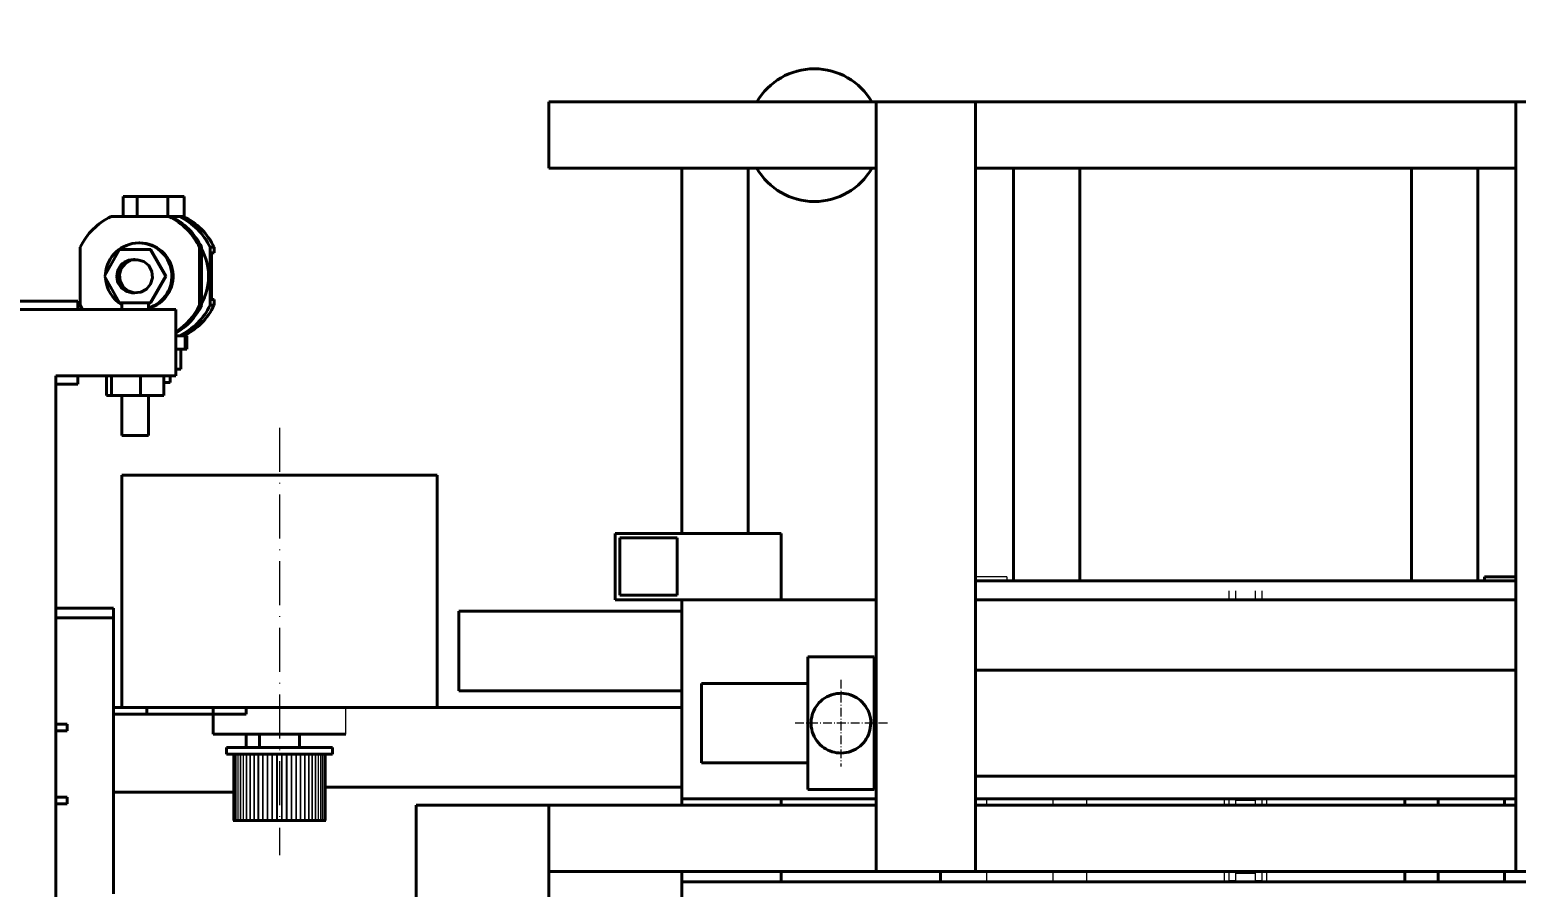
# Model space of a CAD drawing. Header units: millimetres. Extents: x 1065 to 3947, y -2666 to -625.
# Drawn here: x 1225.3 to 1428.3, y -2085.6 to -1968.5 of the extents above; entities that cross this region are included whole.
import ezdxf

# ---------------------------------------------------------------- set-up
doc = ezdxf.new("R2010")
doc.units = ezdxf.units.MM
doc.header["$PDSIZE"] = -1
doc.linetypes.add('ACAD_ISO10W100', pattern=[18, 12, -3, 0, -3])
doc.layers.get('Defpoints').update_dxf_attribs({"linetype": 'ACAD_ISO10W100'})
doc.styles.get("Standard").update_dxf_attribs({"font": 'times_0.ttf'})
doc.dimstyles.new('ISO-25', dxfattribs={"dimtxt": 2.5, "dimasz": 2.5, "dimexe": 1.25, "dimexo": 0.625, "dimtad": 1, "dimtxsty": 'Standard', "dimcen": 2.5, "dimadec": 0, "dimazin": 0, "dimtfac": 1, "dimtmove": 0, "dimatfit": 3, "dimfxl": 1, "dimarcsym": 0})

# ---------------------------------------------------------------- blocks, each defined once
blk = doc.blocks.new('*D23')
at = {"color": 0, "lineweight": -2}
for p, q in [((1138.3, -1998.21), (1138.3, -1895.99)), ((1662.04, -1997.47), (1662.04, -1895.99)), ((1658.74, -1896.99), (1141.6, -1896.99))]:
    blk.add_line(p, q, dxfattribs=at)
at = {"color": 0}
for points in [[(1141.6, -1896.44), (1141.6, -1897.54), (1138.3, -1896.99)], [(1658.74, -1896.44), (1658.74, -1897.54), (1662.04, -1896.99)]]:
    blk.add_solid(points, dxfattribs=at)
at = {"layer": 'Defpoints', "color": 0}
for p in [(1138.3, -1896.99), (1138.3, -1999.21), (1662.04, -1998.47)]:
    blk.add_point(p, dxfattribs=at)
at = {"color": 0, "lineweight": 15, "insert": (1400.17, -1893.68), "char_height": 3.5, "attachment_point": 5}
blk.add_mtext('600', dxfattribs=at)

msp = doc.modelspace()

# ---------------------------------------------------------------- linework, layer by layer
at = {"color": 7, "linetype": 'Continuous', "lineweight": 40}
for p, q in [((1296.1859, -1978.3946), (1296.1859, -1987.4575)), ((1340.8685, -1978.3946), (1296.1859, -1978.3946)), ((1340.8685, -1978.3946), (1340.8685, -2083.4655)), ((1340.8685, -1978.3946), (1354.463, -1978.3946)), ((1354.463, -2083.4655), (1354.463, -1978.3946)), ((1428.2318, -1978.3946), (1354.463, -1978.3946)), ((1428.2318, -1978.3946), (1428.2318, -2083.4655)), ((1428.2318, -1978.3946), (1441.8263, -1978.3946)), ((1340.8685, -1987.4575), (1296.1859, -1987.4575)), ((1314.3119, -2037.3041), (1314.3119, -1987.4575)), ((1323.3749, -2037.3041), (1323.3749, -1987.4575)), ((1428.2318, -1987.4575), (1354.463, -1987.4575)), ((1359.6269, -1987.4575), (1359.6269, -2043.7757)), ((1368.6899, -1987.4575), (1368.6899, -2043.7757)), ((1414.0049, -1987.4575), (1414.0049, -2043.7757)), ((1423.0679, -1987.4575), (1423.0679, -2043.7757)), ((1238.0063, -1991.3093), (1238.0063, -1994.0282)), ((1238.0063, -1991.3093), (1239.9317, -1991.3093)), ((1239.9317, -1991.3093), (1239.9317, -1994.0282)), ((1239.9317, -1991.3093), (1244.1134, -1991.3093)), ((1244.1134, -1991.3093), (1244.1134, -1994.0282)), ((1244.1134, -1991.3093), (1246.3696, -1991.3093)), ((1246.3696, -1991.3093), (1246.3696, -1994.0282)), ((1244.2654, -1994.0282), (1236.3665, -1994.0282)), ((1244.2654, -1994.0282), (1244.5358, -1994.0282)), ((1245.7006, -1994.0282), (1244.5358, -1994.0282)), ((1245.7006, -1994.0282), (1246.1264, -1994.0282)), ((1246.1264, -1994.0282), (1246.3696, -1994.0282)), ((1240.316, -1997.6534), (1240.1496, -1997.6534)), ((1232.1614, -2006.1354), (1232.1614, -1998.2345)), ((1235.4549, -2002.1849), (1237.5474, -1998.5597)), ((1237.5474, -1998.5597), (1241.7323, -1998.5597)), ((1239.6398, -1999.9192), (1239.4318, -1999.9192)), ((1241.7947, -1998.5597), (1241.7323, -1998.5597)), ((1241.7323, -1998.5597), (1243.8248, -2002.1849)), ((1241.7947, -1998.5597), (1243.8872, -2002.1849)), ((1248.4705, -2006.1354), (1248.4705, -1998.2345)), ((1248.4705, -1998.2345), (1248.7409, -1998.2345)), ((1248.7409, -2006.1354), (1248.7409, -1998.2345)), ((1249.9057, -1998.2345), (1250.4673, -1998.2345)), ((1249.9057, -2006.1354), (1249.9057, -1998.2345)), ((1250.4673, -1999.0129), (1250.0721, -1999.0129)), ((1250.0721, -1999.0129), (1250.0721, -2005.357)), ((1250.4673, -1999.0129), (1250.4673, -1998.2345)), ((1237.5474, -2005.8101), (1235.4549, -2002.1849)), ((1243.8248, -2002.1849), (1241.7323, -2005.8101)), ((1243.8872, -2002.1849), (1241.7947, -2005.8101)), ((1243.8872, -2002.1849), (1243.8248, -2002.1849)), ((1216.2758, -2005.5836), (1231.812, -2005.5836)), ((1231.812, -2006.7164), (1231.812, -2005.5836)), ((1238.4412, -2005.8101), (1237.5474, -2005.8101)), ((1237.8584, -2005.8101), (1237.8584, -2006.7164)), ((1240.8385, -2005.8101), (1238.4412, -2005.8101)), ((1239.4318, -2004.4507), (1239.6398, -2004.4507)), ((1241.7323, -2005.8101), (1240.8385, -2005.8101)), ((1241.4836, -2006.7164), (1241.4836, -2005.8101)), ((1241.7947, -2005.8101), (1241.7323, -2005.8101)), ((1250.0721, -2005.357), (1250.4673, -2005.357)), ((1250.4673, -2006.1354), (1250.4673, -2005.357)), ((1216.886, -2006.7164), (1245.2287, -2006.7164)), ((1232.1614, -2006.1354), (1232.4693, -2006.7164)), ((1245.2287, -2015.7794), (1245.2287, -2006.7164)), ((1248.4705, -2006.1354), (1248.7409, -2006.1354)), ((1249.9057, -2006.1354), (1250.4673, -2006.1354)), ((1245.7006, -2010.3416), (1245.2287, -2010.3416)), ((1246.4846, -2012.1542), (1245.2287, -2012.1542)), ((1245.7006, -2010.3416), (1246.0864, -2010.3416)), ((1245.883, -2012.1542), (1245.883, -2014.8731)), ((1246.0864, -2010.3416), (1246.4846, -2010.3416)), ((1246.4846, -2012.1542), (1246.4846, -2010.3416)), ((1246.4846, -2010.3416), (1246.7195, -2010.3416)), ((1246.7195, -2012.1542), (1246.4846, -2012.1542)), ((1246.7195, -2012.1542), (1246.7195, -2010.3416)), ((1228.8198, -2015.7794), (1245.2287, -2015.7794)), ((1228.8198, -2015.7794), (1228.8198, -2142.6614)), ((1231.812, -2016.9123), (1231.812, -2015.7794)), ((1235.7441, -2018.4983), (1235.7441, -2015.7794)), ((1236.452, -2018.4983), (1236.452, -2015.7794)), ((1240.3789, -2018.4983), (1240.3789, -2015.7794)), ((1243.598, -2018.4983), (1243.598, -2015.7794)), ((1244.4537, -2016.6857), (1244.4537, -2015.7794)), ((1245.883, -2014.8731), (1245.2287, -2014.8731)), ((1228.8198, -2016.9123), (1231.812, -2016.9123)), ((1244.4537, -2016.6857), (1243.598, -2016.6857)), ((1236.452, -2018.4983), (1235.7441, -2018.4983)), ((1240.3789, -2018.4983), (1236.452, -2018.4983)), ((1237.8584, -2018.4983), (1237.8584, -2023.9361)), ((1243.598, -2018.4983), (1240.3789, -2018.4983)), ((1241.4836, -2023.9361), (1241.4836, -2018.4983)), ((1241.4836, -2023.9361), (1237.8584, -2023.9361)), ((1237.8216, -2029.3739), (1237.8216, -2061.0944)), ((1259.3734, -2029.3739), (1237.8216, -2029.3739)), ((1280.9252, -2029.3739), (1259.3734, -2029.3739)), ((1280.9252, -2061.0944), (1280.9252, -2029.3739)), ((1305.2489, -2037.3041), (1305.2489, -2046.3671)), ((1327.9064, -2037.3041), (1305.2489, -2037.3041)), ((1313.6775, -2037.9385), (1305.8833, -2037.9385)), ((1305.8833, -2037.9385), (1305.8833, -2045.7326)), ((1313.6775, -2045.7326), (1313.6775, -2037.9385)), ((1327.9064, -2046.3671), (1327.9064, -2037.3041)), ((1428.2318, -2043.7757), (1354.463, -2043.7757)), ((1428.2318, -2043.2417), (1423.9742, -2043.2417)), ((1423.9742, -2043.2417), (1423.9742, -2043.7757)), ((1305.2489, -2046.3671), (1314.3119, -2046.3671)), ((1305.8833, -2045.7326), (1313.6775, -2045.7326)), ((1314.3119, -2046.3671), (1314.3119, -2073.556)), ((1340.8685, -2046.3671), (1314.3119, -2046.3671)), ((1428.2318, -2046.3671), (1354.463, -2046.3671)), ((1228.8198, -2047.4999), (1236.7159, -2047.4999)), ((1236.7159, -2047.4999), (1236.7159, -2048.8594)), ((1283.8802, -2058.8287), (1283.8802, -2047.9531)), ((1283.8802, -2047.9531), (1314.3119, -2047.9531)), ((1236.7159, -2048.8594), (1228.8198, -2048.8594)), ((1236.7159, -2061.0944), (1236.7159, -2048.8594)), ((1340.5946, -2054.1632), (1331.5316, -2054.1632)), ((1331.5316, -2072.2892), (1331.5316, -2054.1632)), ((1340.5946, -2072.2892), (1340.5946, -2054.1632)), ((1340.8685, -2055.9758), (1340.5946, -2055.9758)), ((1428.2318, -2055.9758), (1354.463, -2055.9758)), ((1283.8802, -2058.8287), (1314.3119, -2058.8287)), ((1317.0308, -2068.664), (1317.0308, -2057.7884)), ((1331.5316, -2057.7884), (1317.0308, -2057.7884)), ((1236.7159, -2062.0007), (1236.7159, -2061.0944)), ((1236.7159, -2061.0944), (1241.2474, -2061.0944)), ((1241.2474, -2062.0007), (1236.7159, -2062.0007)), ((1236.7159, -2086.5147), (1236.7159, -2062.0007)), ((1241.2474, -2061.0944), (1241.2474, -2062.0007)), ((1250.3104, -2061.0944), (1241.2474, -2061.0944)), ((1250.3104, -2062.0007), (1241.2474, -2062.0007)), ((1250.3104, -2062.0007), (1250.3104, -2061.0944)), ((1250.3104, -2061.0944), (1253.9295, -2061.0944)), ((1250.3104, -2062.0007), (1250.3104, -2064.7196)), ((1254.8419, -2062.0007), (1250.3104, -2062.0007)), ((1259.3734, -2061.0944), (1253.9295, -2061.0944)), ((1254.8419, -2061.0944), (1254.8419, -2062.0007)), ((1280.9252, -2061.0944), (1259.3734, -2061.0944)), ((1314.3119, -2061.0944), (1280.9252, -2061.0944)), ((1228.8198, -2063.3602), (1230.2806, -2063.3602)), ((1228.8198, -2064.2665), (1230.2806, -2064.2665)), ((1230.2806, -2063.3602), (1230.3718, -2063.3602)), ((1230.2806, -2064.2665), (1230.3718, -2064.2665)), ((1230.3718, -2064.2665), (1230.3718, -2063.3602)), ((1259.3734, -2064.7196), (1250.3104, -2064.7196)), ((1254.8419, -2064.7196), (1254.8419, -2066.5322)), ((1256.6545, -2064.7196), (1256.6545, -2066.5322)), ((1268.4364, -2064.7196), (1259.3734, -2064.7196)), ((1262.0923, -2066.5322), (1262.0923, -2064.7196)), ((1252.123, -2066.5322), (1252.123, -2067.4385)), ((1252.123, -2066.5322), (1266.6238, -2066.5322)), ((1266.6238, -2067.4385), (1266.6238, -2066.5322)), ((1252.123, -2067.4385), (1266.6238, -2067.4385)), ((1331.5316, -2068.664), (1317.0308, -2068.664)), ((1340.5946, -2070.4766), (1340.8685, -2070.4766)), ((1354.463, -2070.4766), (1428.2318, -2070.4766)), ((1253.0351, -2072.6531), (1236.7159, -2072.6531)), ((1314.3119, -2071.97), (1265.7117, -2071.97)), ((1331.5316, -2072.2892), (1340.5946, -2072.2892)), ((1228.8198, -2073.3295), (1230.2806, -2073.3295)), ((1228.8198, -2074.2358), (1230.2806, -2074.2358)), ((1230.2806, -2073.3295), (1230.3718, -2073.3295)), ((1230.2806, -2074.2358), (1230.3718, -2074.2358)), ((1230.3718, -2074.2358), (1230.3718, -2073.3295)), ((1296.1859, -2074.4026), (1278.0599, -2074.4026)), ((1278.0599, -2110.0201), (1278.0599, -2074.4026)), ((1296.1859, -2110.0201), (1296.1859, -2074.4026)), ((1340.8685, -2074.4026), (1296.1859, -2074.4026)), ((1340.8685, -2073.556), (1314.3119, -2073.556)), ((1314.3119, -2074.4026), (1314.3119, -2073.556)), ((1327.9064, -2074.4026), (1327.9064, -2073.556)), ((1428.2318, -2073.556), (1354.463, -2073.556)), ((1428.2318, -2074.4026), (1354.463, -2074.4026)), ((1413.0986, -2073.556), (1413.0986, -2074.4026)), ((1417.6301, -2074.4026), (1417.6301, -2073.556)), ((1426.6931, -2074.4026), (1426.6931, -2073.556)), ((1253.0351, -2076.5015), (1253.0414, -2076.5015)), ((1253.0414, -2076.5015), (1253.0982, -2076.5015)), ((1253.0982, -2076.5015), (1253.1171, -2076.5015)), ((1253.1171, -2076.5015), (1253.2301, -2076.5015)), ((1253.2301, -2076.5015), (1253.2613, -2076.5015)), ((1253.2613, -2076.5015), (1253.4293, -2076.5015)), ((1253.4293, -2076.5015), (1253.4725, -2076.5015)), ((1253.4725, -2076.5015), (1253.6936, -2076.5015)), ((1253.6936, -2076.5015), (1253.7484, -2076.5015)), ((1253.7484, -2076.5015), (1254.0202, -2076.5015)), ((1254.0202, -2076.5015), (1254.0858, -2076.5015)), ((1254.0858, -2076.5015), (1254.4054, -2076.5015)), ((1254.4054, -2076.5015), (1254.4812, -2076.5015)), ((1254.4812, -2076.5015), (1254.845, -2076.5015)), ((1254.845, -2076.5015), (1254.9302, -2076.5015)), ((1254.9302, -2076.5015), (1255.3343, -2076.5015)), ((1255.3343, -2076.5015), (1255.4279, -2076.5015)), ((1255.4279, -2076.5015), (1255.8677, -2076.5015)), ((1255.8677, -2076.5015), (1255.9688, -2076.5015)), ((1255.9688, -2076.5015), (1256.4396, -2076.5015)), ((1256.4396, -2076.5015), (1256.547, -2076.5015)), ((1256.547, -2076.5015), (1257.0437, -2076.5015)), ((1257.0437, -2076.5015), (1257.1562, -2076.5015)), ((1257.1562, -2076.5015), (1257.6733, -2076.5015)), ((1257.6733, -2076.5015), (1257.7897, -2076.5015)), ((1257.7897, -2076.5015), (1258.3215, -2076.5015)), ((1258.3215, -2076.5015), (1258.4405, -2076.5015)), ((1258.4405, -2076.5015), (1258.9812, -2076.5015)), ((1258.9812, -2076.5015), (1259.1015, -2076.5015)), ((1259.1015, -2076.5015), (1259.6452, -2076.5015)), ((1259.6452, -2076.5015), (1259.7656, -2076.5015)), ((1259.7656, -2076.5015), (1260.3062, -2076.5015)), ((1260.3062, -2076.5015), (1260.4253, -2076.5015)), ((1260.4253, -2076.5015), (1260.9571, -2076.5015)), ((1260.9571, -2076.5015), (1261.0735, -2076.5015)), ((1261.0735, -2076.5015), (1261.5905, -2076.5015)), ((1261.5905, -2076.5015), (1261.7031, -2076.5015)), ((1261.7031, -2076.5015), (1262.1997, -2076.5015)), ((1262.1997, -2076.5015), (1262.3071, -2076.5015)), ((1262.3071, -2076.5015), (1262.7779, -2076.5015)), ((1262.7779, -2076.5015), (1262.879, -2076.5015)), ((1262.879, -2076.5015), (1263.3188, -2076.5015)), ((1263.3188, -2076.5015), (1263.4125, -2076.5015)), ((1263.4125, -2076.5015), (1263.8165, -2076.5015)), ((1263.8165, -2076.5015), (1263.9017, -2076.5015)), ((1263.9017, -2076.5015), (1264.2655, -2076.5015)), ((1264.2655, -2076.5015), (1264.3414, -2076.5015)), ((1264.3414, -2076.5015), (1264.6609, -2076.5015)), ((1264.6609, -2076.5015), (1264.7266, -2076.5015)), ((1264.7266, -2076.5015), (1264.9984, -2076.5015)), ((1264.9984, -2076.5015), (1265.0531, -2076.5015)), ((1265.0531, -2076.5015), (1265.2742, -2076.5015)), ((1265.2742, -2076.5015), (1265.3174, -2076.5015)), ((1265.3174, -2076.5015), (1265.4854, -2076.5015)), ((1265.4854, -2076.5015), (1265.5166, -2076.5015)), ((1265.5166, -2076.5015), (1265.6297, -2076.5015)), ((1265.6297, -2076.5015), (1265.6485, -2076.5015)), ((1265.6485, -2076.5015), (1265.7053, -2076.5015)), ((1265.7053, -2076.5015), (1265.7117, -2076.5015)), ((1340.8685, -2083.4655), (1296.1859, -2083.4655)), ((1314.3119, -2084.8848), (1314.3119, -2083.4655)), ((1468.3829, -2084.8848), (1314.3119, -2084.8848)), ((1314.3119, -2088.1984), (1314.3119, -2084.8848)), ((1327.9064, -2084.8848), (1327.9064, -2083.4655)), ((1340.8685, -2083.4655), (1354.463, -2083.4655)), ((1349.6576, -2083.4655), (1349.6576, -2084.8848)), ((1428.2318, -2083.4655), (1354.463, -2083.4655)), ((1413.0986, -2083.4655), (1413.0986, -2084.8848)), ((1417.6301, -2084.8848), (1417.6301, -2083.4655)), ((1426.6931, -2084.8848), (1426.6931, -2083.4655)), ((1428.2318, -2083.4655), (1441.8263, -2083.4655))]:
    msp.add_line(p, q, dxfattribs=at)
at = {"color": 5, "linetype": 'ACAD_ISO10W100', "lineweight": 15, "ltscale": 0.5}
msp.add_line((1259.3734, -2022.9093), (1259.3734, -2081.2341), dxfattribs=at)
at = {"color": 7, "linetype": 'Continuous', "lineweight": 20}
for p, q in [((1358.7206, -2043.2417), (1354.463, -2043.2417)), ((1358.7206, -2043.2417), (1358.7206, -2043.7757)), ((1389.0817, -2046.3671), (1389.0817, -2045.1462)), ((1389.988, -2046.3671), (1389.988, -2045.1462)), ((1392.7069, -2046.3671), (1392.7069, -2045.1462)), ((1393.6132, -2046.3671), (1393.6132, -2045.1462)), ((1268.4364, -2064.7196), (1268.4364, -2061.0944)), ((1356.0017, -2074.4026), (1356.0017, -2073.556)), ((1365.0647, -2074.4026), (1365.0647, -2073.556)), ((1369.5962, -2073.556), (1369.5962, -2074.4026)), ((1388.4472, -2074.4026), (1388.4472, -2073.556)), ((1389.0817, -2073.7584), (1389.0817, -2073.556)), ((1389.0817, -2074.4026), (1389.0817, -2073.7584)), ((1389.988, -2074.4026), (1389.988, -2073.556)), ((1389.988, -2073.7262), (1392.7069, -2073.7262)), ((1392.7069, -2074.4026), (1392.7069, -2073.556)), ((1393.6132, -2073.7584), (1393.6132, -2073.556)), ((1393.6132, -2074.4026), (1393.6132, -2073.7584)), ((1394.2476, -2074.4026), (1394.2476, -2073.556)), ((1356.0017, -2084.8848), (1356.0017, -2083.4655)), ((1365.0647, -2084.8848), (1365.0647, -2083.4655)), ((1369.5962, -2083.4655), (1369.5962, -2084.8848)), ((1388.4472, -2084.8848), (1388.4472, -2083.4655)), ((1389.0817, -2083.7277), (1389.0817, -2083.4655)), ((1389.0817, -2084.8848), (1389.0817, -2083.7277)), ((1389.0817, -2084.6924), (1389.988, -2084.6924)), ((1389.988, -2084.6924), (1389.988, -2083.4655)), ((1389.988, -2083.6955), (1392.7069, -2083.6955)), ((1392.7069, -2084.6924), (1392.7069, -2083.4655)), ((1392.7069, -2084.6924), (1393.6132, -2084.6924)), ((1393.6132, -2083.7277), (1393.6132, -2083.4655)), ((1393.6132, -2084.8848), (1393.6132, -2083.7277)), ((1394.2476, -2084.8848), (1394.2476, -2083.4655))]:
    msp.add_line(p, q, dxfattribs=at)
at = {"color": 5, "linetype": 'ACAD_ISO10W100', "lineweight": 15, "ltscale": 0.1}
for p, q in [((1336.0631, -2057.3139), (1336.0631, -2069.1385)), ((1342.4177, -2063.2262), (1329.7086, -2063.2262))]:
    msp.add_line(p, q, dxfattribs=at)
at = {"color": 7, "linetype": 'Continuous', "lineweight": 15}
for p, q in [((1253.0351, -2067.4385), (1253.0351, -2076.5015)), ((1253.0414, -2076.5015), (1253.0414, -2067.4385)), ((1253.0982, -2067.4385), (1253.0982, -2076.5015)), ((1253.1171, -2076.5015), (1253.1171, -2067.4385)), ((1253.2301, -2067.4385), (1253.2301, -2076.5015)), ((1253.2613, -2076.5015), (1253.2613, -2067.4385)), ((1253.4293, -2067.4385), (1253.4293, -2076.5015)), ((1253.4725, -2076.5015), (1253.4725, -2067.4385)), ((1253.6936, -2067.4385), (1253.6936, -2076.5015)), ((1253.7484, -2076.5015), (1253.7484, -2067.4385)), ((1254.0202, -2067.4385), (1254.0202, -2076.5015)), ((1254.0858, -2076.5015), (1254.0858, -2067.4385)), ((1254.4054, -2067.4385), (1254.4054, -2076.5015)), ((1254.4812, -2076.5015), (1254.4812, -2067.4385)), ((1254.845, -2067.4385), (1254.845, -2076.5015)), ((1254.9302, -2076.5015), (1254.9302, -2067.4385)), ((1255.3343, -2067.4385), (1255.3343, -2076.5015)), ((1255.4279, -2076.5015), (1255.4279, -2067.4385)), ((1255.8677, -2067.4385), (1255.8677, -2076.5015)), ((1255.9688, -2076.5015), (1255.9688, -2067.4385)), ((1256.4396, -2067.4385), (1256.4396, -2076.5015)), ((1256.547, -2076.5015), (1256.547, -2067.4385)), ((1257.0437, -2067.4385), (1257.0437, -2076.5015)), ((1257.1562, -2076.5015), (1257.1562, -2067.4385)), ((1257.6733, -2067.4385), (1257.6733, -2076.5015)), ((1257.7897, -2076.5015), (1257.7897, -2067.4385)), ((1258.3215, -2067.4385), (1258.3215, -2076.5015)), ((1258.4405, -2076.5015), (1258.4405, -2067.4385)), ((1258.9812, -2067.4385), (1258.9812, -2076.5015)), ((1259.1015, -2076.5015), (1259.1015, -2067.4385)), ((1259.6452, -2067.4385), (1259.6452, -2076.5015)), ((1259.7656, -2076.5015), (1259.7656, -2067.4385)), ((1260.3062, -2067.4385), (1260.3062, -2076.5015)), ((1260.4253, -2076.5015), (1260.4253, -2067.4385)), ((1260.9571, -2067.4385), (1260.9571, -2076.5015)), ((1261.0735, -2076.5015), (1261.0735, -2067.4385)), ((1261.5905, -2067.4385), (1261.5905, -2076.5015)), ((1261.7031, -2076.5015), (1261.7031, -2067.4385)), ((1262.1997, -2067.4385), (1262.1997, -2076.5015)), ((1262.3071, -2076.5015), (1262.3071, -2067.4385)), ((1262.7779, -2067.4385), (1262.7779, -2076.5015)), ((1262.879, -2076.5015), (1262.879, -2067.4385)), ((1263.3188, -2067.4385), (1263.3188, -2076.5015)), ((1263.4125, -2076.5015), (1263.4125, -2067.4385)), ((1263.8165, -2067.4385), (1263.8165, -2076.5015)), ((1263.9017, -2076.5015), (1263.9017, -2067.4385)), ((1264.2655, -2067.4385), (1264.2655, -2076.5015)), ((1264.3414, -2076.5015), (1264.3414, -2067.4385)), ((1264.6609, -2067.4385), (1264.6609, -2076.5015)), ((1264.7266, -2076.5015), (1264.7266, -2067.4385)), ((1264.9984, -2067.4385), (1264.9984, -2076.5015)), ((1265.0531, -2076.5015), (1265.0531, -2067.4385)), ((1265.2742, -2067.4385), (1265.2742, -2076.5015)), ((1265.3174, -2076.5015), (1265.3174, -2067.4385)), ((1265.4854, -2067.4385), (1265.4854, -2076.5015)), ((1265.5166, -2076.5015), (1265.5166, -2067.4385)), ((1265.6297, -2067.4385), (1265.6297, -2076.5015)), ((1265.6485, -2076.5015), (1265.6485, -2067.4385)), ((1265.7053, -2067.4385), (1265.7053, -2076.5015)), ((1265.7117, -2076.5015), (1265.7117, -2067.4385))]:
    msp.add_line(p, q, dxfattribs=at)
at = {"color": 7, "linetype": 'Continuous', "lineweight": 40, "flags": 128}
msp.add_lwpolyline([(1239.9886, -1999.9303), (1239.109, -2000.0162), (1238.3292, -2000.4322), (1237.7679, -2001.1151), (1237.5106, -2001.9609), (1237.5965, -2002.8407), (1238.0124, -2003.6208), (1238.6951, -2004.1822), (1239.5406, -2004.4396), (1240.4203, -2004.3537), (1241.2001, -2003.9376), (1241.7614, -2003.2547), (1242.0187, -2002.409), (1241.9328, -2001.5291), (1241.5169, -2000.7491), (1240.8342, -2000.1877), (1239.9886, -1999.9303)], dxfattribs=at)
at = {"lineweight": 15}
msp.add_circle((1336.0631, -2063.2262), 4.0781, dxfattribs=at)
at = {"color": 7, "linetype": 'Continuous', "lineweight": 40}
for centre, radius, start, end in [((1332.4379, -1982.9261), 9.063, 90, 150), ((1332.4379, -1982.9261), 9.063, 30, 90), ((1332.4379, -1982.9261), 9.063, 210, 330), ((1240.3175, -2002.1833), 9.0617, 115.849318, 154.165769), ((1240.3144, -2002.1833), 9.0617, 25.834246, 64.150667), ((1240.5848, -2002.1833), 9.0617, 25.834246, 64.150667), ((1241.7496, -2002.1833), 9.0617, 25.834246, 64.150667), ((1242.3112, -2002.1833), 9.0617, 25.834246, 64.150667), ((1240.1502, -2002.1843), 4.5309, 90.00768, 176.183672), ((1240.1485, -2002.185), 4.5316, 287.135038, 89.986732), ((1240.3149, -2002.185), 4.5316, 284.945704, 89.98681), ((1239.4315, -2002.1845), 2.2655, 80.692017, 281.086731), ((1241.7474, -2002.1849), 7.9318, 331.848696, 28.151304), ((1240.152, -2002.1845), 4.5328, 183.827877, 239.602362), ((1240.314, -2002.1863), 9.0622, 302.842335, 334.165041), ((1240.5845, -2002.1863), 9.0621, 300.829624, 334.165163), ((1241.7496, -2002.1866), 9.0617, 295.849333, 334.165754), ((1242.3112, -2002.1866), 9.0617, 295.849333, 334.165754)]:
    msp.add_arc(centre, radius, start, end, dxfattribs=at)
msp.add_open_spline([(1340.1415, -2063.2262), (1340.1007, -2063.6607), (1340.0192, -2064.5289), (1339.3891, -2065.6974), (1338.433, -2066.641), (1337.1722, -2067.2352), (1335.7996, -2067.3673), (1334.5277, -2067.0728), (1333.4164, -2066.4196), (1332.5224, -2065.4066), (1331.9991, -2064.1066), (1331.9439, -2062.7363), (1332.3054, -2061.4797), (1333.0309, -2060.3938), (1334.105, -2059.5575), (1335.4321, -2059.117), (1336.7871, -2059.1446), (1338.0041, -2059.5668), (1339.0529, -2060.3455), (1339.8339, -2061.4738), (1340.1225, -2062.5211), (1340.1383, -2063.1088), (1340.1415, -2063.2262)], degree=3, knots=[0, 0, 0, 0, 0.05017587, 0.10025274, 0.15293449, 0.20870685, 0.26144589, 0.30935507, 0.35838758, 0.4123264, 0.46788211, 0.51945852, 0.56797486, 0.61803054, 0.67221326, 0.72771459, 0.77841264, 0.8259539, 0.87659741, 0.93181617, 0.98637996, 1, 1, 1, 1], dxfattribs=at)

# ---------------------------------------------------------------- dimensions: what is measured, and where the dimension line sits
at = {"color": 1, "lineweight": 15}
dim = msp.add_linear_dim(base=(1138.3027, -1896.9884), p1=(1662.0382, -1998.4673), p2=(1138.3027, -1999.2063), text='600', dimstyle='ISO-25', override={"dimtxt": 3.5, "dimasz": 3.302, "dimexe": 1, "dimexo": 1, "dimgap": 1.524, "dimtih": 1, "dimtoh": 1, "dimlfac": 5, "dimzin": 0, "dimadec": 2, "dimtzin": 0}, dxfattribs=at)
dim.commit()
dim.dimension.update_dxf_attribs({"geometry": '*D23', "text_midpoint": (1400.1705, -1893.6841)})

doc.saveas('drawing.dxf')
